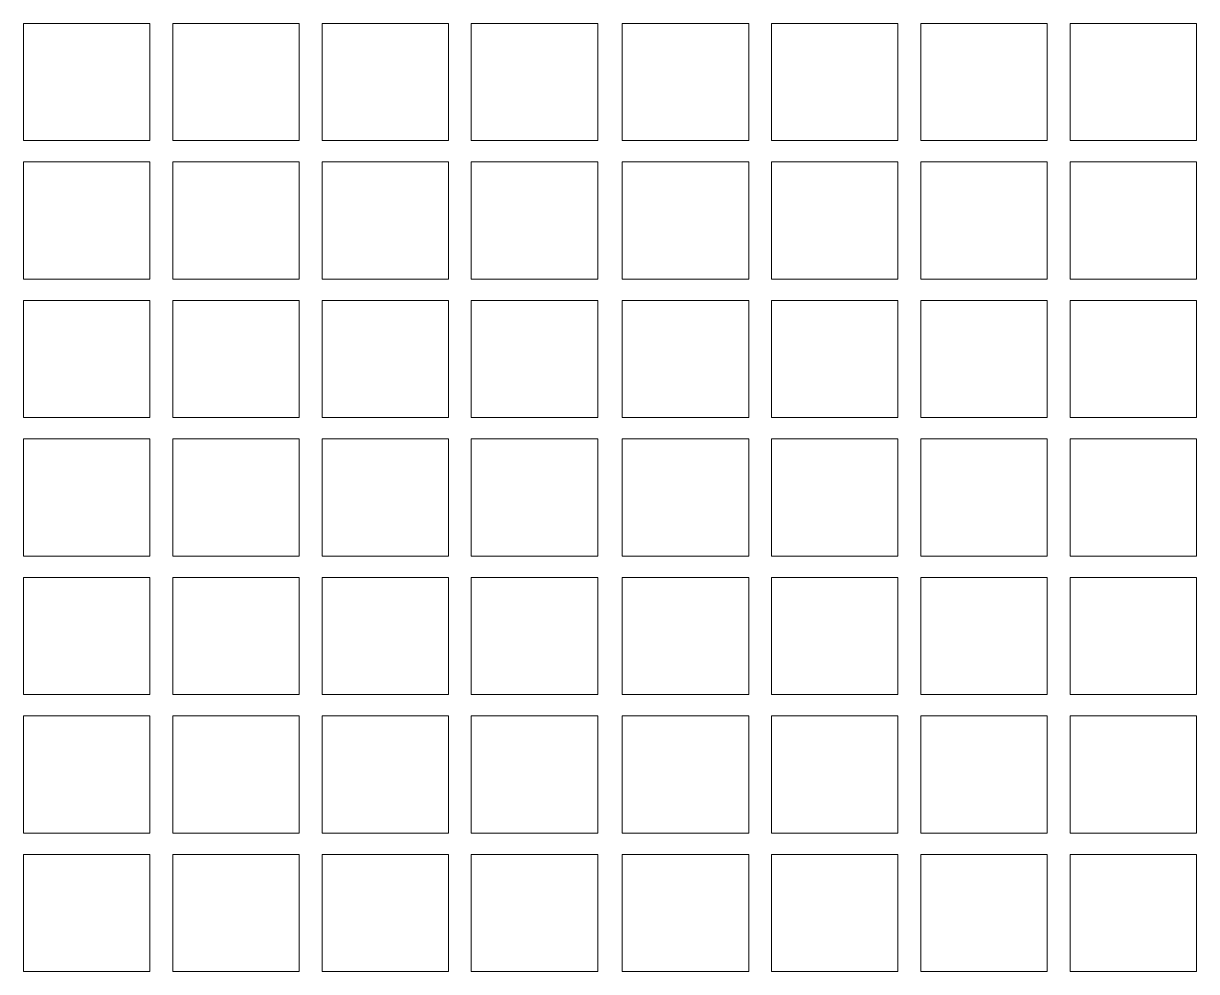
# Model space of a CAD drawing. Header units: millimetres. Extents: x -244 to 210, y -105 to 169.
# Drawn here: x 157.27 to 204.8, y 28.3 to 66.69 of the extents above; entities that cross this region are included whole.
import ezdxf

# ---------------------------------------------------------------- set-up
doc = ezdxf.new("R2010")
doc.units = ezdxf.units.MM
doc.header["$MEASUREMENT"] = 0
doc.layers.add('Camada 1', color=7, linetype='Continuous')

msp = doc.modelspace()

# ---------------------------------------------------------------- linework, layer by layer
at = {"layer": 'Camada 1', "color": 2, "lineweight": 9}
for points in [[(162.3983, 66.6932), (162.3983, 66.6932), (157.2735, 66.6932), (157.2735, 66.6932), (157.2735, 66.6932), (157.2735, 66.6932), (157.2735, 61.9486), (157.2735, 61.9486), (157.2735, 61.9486), (157.2735, 61.9486), (162.3983, 61.9486), (162.3983, 61.9486), (162.3983, 61.9486), (162.3983, 61.9486), (162.3983, 66.6932), (162.3983, 66.6932)], [(168.4467, 66.6932), (168.4467, 66.6932), (163.3219, 66.6932), (163.3219, 66.6932), (163.3219, 66.6932), (163.3219, 66.6932), (163.3219, 61.9486), (163.3219, 61.9486), (163.3219, 61.9486), (163.3219, 61.9486), (168.4467, 61.9486), (168.4467, 61.9486), (168.4467, 61.9486), (168.4467, 61.9486), (168.4467, 66.6932), (168.4467, 66.6932)], [(174.4951, 66.6932), (174.4951, 66.6932), (169.3703, 66.6932), (169.3703, 66.6932), (169.3703, 66.6932), (169.3703, 66.6932), (169.3703, 61.9486), (169.3703, 61.9486), (169.3703, 61.9486), (169.3703, 61.9486), (174.4951, 61.9486), (174.4951, 61.9486), (174.4951, 61.9486), (174.4951, 61.9486), (174.4951, 66.6932), (174.4951, 66.6932)], [(180.5435, 66.6932), (180.5435, 66.6932), (175.4187, 66.6932), (175.4187, 66.6932), (175.4187, 66.6932), (175.4187, 66.6932), (175.4187, 61.9486), (175.4187, 61.9486), (175.4187, 61.9486), (175.4187, 61.9486), (180.5435, 61.9486), (180.5435, 61.9486), (180.5435, 61.9486), (180.5435, 61.9486), (180.5435, 66.6932), (180.5435, 66.6932)], [(186.656, 66.6932), (186.656, 66.6932), (181.5312, 66.6932), (181.5312, 66.6932), (181.5312, 66.6932), (181.5312, 66.6932), (181.5312, 61.9486), (181.5312, 61.9486), (181.5312, 61.9486), (181.5312, 61.9486), (186.656, 61.9486), (186.656, 61.9486), (186.656, 61.9486), (186.656, 61.9486), (186.656, 66.6932), (186.656, 66.6932)], [(192.7044, 66.6932), (192.7044, 66.6932), (187.5796, 66.6932), (187.5796, 66.6932), (187.5796, 66.6932), (187.5796, 66.6932), (187.5796, 61.9486), (187.5796, 61.9486), (187.5796, 61.9486), (187.5796, 61.9486), (192.7044, 61.9486), (192.7044, 61.9486), (192.7044, 61.9486), (192.7044, 61.9486), (192.7044, 66.6932), (192.7044, 66.6932)], [(198.7529, 66.6932), (198.7529, 66.6932), (193.6281, 66.6932), (193.6281, 66.6932), (193.6281, 66.6932), (193.6281, 66.6932), (193.6281, 61.9486), (193.6281, 61.9486), (193.6281, 61.9486), (193.6281, 61.9486), (198.7529, 61.9486), (198.7529, 61.9486), (198.7529, 61.9486), (198.7529, 61.9486), (198.7529, 66.6932), (198.7529, 66.6932)], [(204.8013, 66.6932), (204.8013, 66.6932), (199.6765, 66.6932), (199.6765, 66.6932), (199.6765, 66.6932), (199.6765, 66.6932), (199.6765, 61.9486), (199.6765, 61.9486), (199.6765, 61.9486), (199.6765, 61.9486), (204.8013, 61.9486), (204.8013, 61.9486), (204.8013, 61.9486), (204.8013, 61.9486), (204.8013, 66.6932), (204.8013, 66.6932)], [(162.3983, 61.0859), (162.3983, 61.0859), (157.2735, 61.0859), (157.2735, 61.0859), (157.2735, 61.0859), (157.2735, 61.0859), (157.2735, 56.3412), (157.2735, 56.3412), (157.2735, 56.3412), (157.2735, 56.3412), (162.3983, 56.3412), (162.3983, 56.3412), (162.3983, 56.3412), (162.3983, 56.3412), (162.3983, 61.0859), (162.3983, 61.0859)], [(168.4467, 61.0859), (168.4467, 61.0859), (163.3219, 61.0859), (163.3219, 61.0859), (163.3219, 61.0859), (163.3219, 61.0859), (163.3219, 56.3412), (163.3219, 56.3412), (163.3219, 56.3412), (163.3219, 56.3412), (168.4467, 56.3412), (168.4467, 56.3412), (168.4467, 56.3412), (168.4467, 56.3412), (168.4467, 61.0859), (168.4467, 61.0859)], [(174.4951, 61.0859), (174.4951, 61.0859), (169.3703, 61.0859), (169.3703, 61.0859), (169.3703, 61.0859), (169.3703, 61.0859), (169.3703, 56.3412), (169.3703, 56.3412), (169.3703, 56.3412), (169.3703, 56.3412), (174.4951, 56.3412), (174.4951, 56.3412), (174.4951, 56.3412), (174.4951, 56.3412), (174.4951, 61.0859), (174.4951, 61.0859)], [(180.5435, 61.0859), (180.5435, 61.0859), (175.4187, 61.0859), (175.4187, 61.0859), (175.4187, 61.0859), (175.4187, 61.0859), (175.4187, 56.3412), (175.4187, 56.3412), (175.4187, 56.3412), (175.4187, 56.3412), (180.5435, 56.3412), (180.5435, 56.3412), (180.5435, 56.3412), (180.5435, 56.3412), (180.5435, 61.0859), (180.5435, 61.0859)], [(186.656, 61.0859), (186.656, 61.0859), (181.5312, 61.0859), (181.5312, 61.0859), (181.5312, 61.0859), (181.5312, 61.0859), (181.5312, 56.3412), (181.5312, 56.3412), (181.5312, 56.3412), (181.5312, 56.3412), (186.656, 56.3412), (186.656, 56.3412), (186.656, 56.3412), (186.656, 56.3412), (186.656, 61.0859), (186.656, 61.0859)], [(192.7044, 61.0859), (192.7044, 61.0859), (187.5796, 61.0859), (187.5796, 61.0859), (187.5796, 61.0859), (187.5796, 61.0859), (187.5796, 56.3412), (187.5796, 56.3412), (187.5796, 56.3412), (187.5796, 56.3412), (192.7044, 56.3412), (192.7044, 56.3412), (192.7044, 56.3412), (192.7044, 56.3412), (192.7044, 61.0859), (192.7044, 61.0859)], [(198.7529, 61.0859), (198.7529, 61.0859), (193.6281, 61.0859), (193.6281, 61.0859), (193.6281, 61.0859), (193.6281, 61.0859), (193.6281, 56.3412), (193.6281, 56.3412), (193.6281, 56.3412), (193.6281, 56.3412), (198.7529, 56.3412), (198.7529, 56.3412), (198.7529, 56.3412), (198.7529, 56.3412), (198.7529, 61.0859), (198.7529, 61.0859)], [(204.8013, 61.0859), (204.8013, 61.0859), (199.6765, 61.0859), (199.6765, 61.0859), (199.6765, 61.0859), (199.6765, 61.0859), (199.6765, 56.3412), (199.6765, 56.3412), (199.6765, 56.3412), (199.6765, 56.3412), (204.8013, 56.3412), (204.8013, 56.3412), (204.8013, 56.3412), (204.8013, 56.3412), (204.8013, 61.0859), (204.8013, 61.0859)], [(162.3983, 55.4786), (162.3983, 55.4786), (157.2735, 55.4786), (157.2735, 55.4786), (157.2735, 55.4786), (157.2735, 55.4786), (157.2735, 50.7339), (157.2735, 50.7339), (157.2735, 50.7339), (157.2735, 50.7339), (162.3983, 50.7339), (162.3983, 50.7339), (162.3983, 50.7339), (162.3983, 50.7339), (162.3983, 55.4786), (162.3983, 55.4786)], [(168.4467, 55.4786), (168.4467, 55.4786), (163.3219, 55.4786), (163.3219, 55.4786), (163.3219, 55.4786), (163.3219, 55.4786), (163.3219, 50.7339), (163.3219, 50.7339), (163.3219, 50.7339), (163.3219, 50.7339), (168.4467, 50.7339), (168.4467, 50.7339), (168.4467, 50.7339), (168.4467, 50.7339), (168.4467, 55.4786), (168.4467, 55.4786)], [(174.4951, 55.4786), (174.4951, 55.4786), (169.3703, 55.4786), (169.3703, 55.4786), (169.3703, 55.4786), (169.3703, 55.4786), (169.3703, 50.7339), (169.3703, 50.7339), (169.3703, 50.7339), (169.3703, 50.7339), (174.4951, 50.7339), (174.4951, 50.7339), (174.4951, 50.7339), (174.4951, 50.7339), (174.4951, 55.4786), (174.4951, 55.4786)], [(180.5435, 55.4786), (180.5435, 55.4786), (175.4187, 55.4786), (175.4187, 55.4786), (175.4187, 55.4786), (175.4187, 55.4786), (175.4187, 50.7339), (175.4187, 50.7339), (175.4187, 50.7339), (175.4187, 50.7339), (180.5435, 50.7339), (180.5435, 50.7339), (180.5435, 50.7339), (180.5435, 50.7339), (180.5435, 55.4786), (180.5435, 55.4786)], [(186.656, 55.4786), (186.656, 55.4786), (181.5312, 55.4786), (181.5312, 55.4786), (181.5312, 55.4786), (181.5312, 55.4786), (181.5312, 50.7339), (181.5312, 50.7339), (181.5312, 50.7339), (181.5312, 50.7339), (186.656, 50.7339), (186.656, 50.7339), (186.656, 50.7339), (186.656, 50.7339), (186.656, 55.4786), (186.656, 55.4786)], [(192.7044, 55.4786), (192.7044, 55.4786), (187.5796, 55.4786), (187.5796, 55.4786), (187.5796, 55.4786), (187.5796, 55.4786), (187.5796, 50.7339), (187.5796, 50.7339), (187.5796, 50.7339), (187.5796, 50.7339), (192.7044, 50.7339), (192.7044, 50.7339), (192.7044, 50.7339), (192.7044, 50.7339), (192.7044, 55.4786), (192.7044, 55.4786)], [(198.7529, 55.4786), (198.7529, 55.4786), (193.6281, 55.4786), (193.6281, 55.4786), (193.6281, 55.4786), (193.6281, 55.4786), (193.6281, 50.7339), (193.6281, 50.7339), (193.6281, 50.7339), (193.6281, 50.7339), (198.7529, 50.7339), (198.7529, 50.7339), (198.7529, 50.7339), (198.7529, 50.7339), (198.7529, 55.4786), (198.7529, 55.4786)], [(204.8013, 55.4786), (204.8013, 55.4786), (199.6765, 55.4786), (199.6765, 55.4786), (199.6765, 55.4786), (199.6765, 55.4786), (199.6765, 50.7339), (199.6765, 50.7339), (199.6765, 50.7339), (199.6765, 50.7339), (204.8013, 50.7339), (204.8013, 50.7339), (204.8013, 50.7339), (204.8013, 50.7339), (204.8013, 55.4786), (204.8013, 55.4786)], [(162.3983, 49.8712), (162.3983, 49.8712), (157.2735, 49.8712), (157.2735, 49.8712), (157.2735, 49.8712), (157.2735, 49.8712), (157.2735, 45.1266), (157.2735, 45.1266), (157.2735, 45.1266), (157.2735, 45.1266), (162.3983, 45.1266), (162.3983, 45.1266), (162.3983, 45.1266), (162.3983, 45.1266), (162.3983, 49.8712), (162.3983, 49.8712)], [(168.4467, 49.8712), (168.4467, 49.8712), (163.3219, 49.8712), (163.3219, 49.8712), (163.3219, 49.8712), (163.3219, 49.8712), (163.3219, 45.1266), (163.3219, 45.1266), (163.3219, 45.1266), (163.3219, 45.1266), (168.4467, 45.1266), (168.4467, 45.1266), (168.4467, 45.1266), (168.4467, 45.1266), (168.4467, 49.8712), (168.4467, 49.8712)], [(174.4951, 49.8712), (174.4951, 49.8712), (169.3703, 49.8712), (169.3703, 49.8712), (169.3703, 49.8712), (169.3703, 49.8712), (169.3703, 45.1266), (169.3703, 45.1266), (169.3703, 45.1266), (169.3703, 45.1266), (174.4951, 45.1266), (174.4951, 45.1266), (174.4951, 45.1266), (174.4951, 45.1266), (174.4951, 49.8712), (174.4951, 49.8712)], [(180.5435, 49.8712), (180.5435, 49.8712), (175.4187, 49.8712), (175.4187, 49.8712), (175.4187, 49.8712), (175.4187, 49.8712), (175.4187, 45.1266), (175.4187, 45.1266), (175.4187, 45.1266), (175.4187, 45.1266), (180.5435, 45.1266), (180.5435, 45.1266), (180.5435, 45.1266), (180.5435, 45.1266), (180.5435, 49.8712), (180.5435, 49.8712)], [(186.656, 49.8712), (186.656, 49.8712), (181.5312, 49.8712), (181.5312, 49.8712), (181.5312, 49.8712), (181.5312, 49.8712), (181.5312, 45.1266), (181.5312, 45.1266), (181.5312, 45.1266), (181.5312, 45.1266), (186.656, 45.1266), (186.656, 45.1266), (186.656, 45.1266), (186.656, 45.1266), (186.656, 49.8712), (186.656, 49.8712)], [(192.7044, 49.8712), (192.7044, 49.8712), (187.5796, 49.8712), (187.5796, 49.8712), (187.5796, 49.8712), (187.5796, 49.8712), (187.5796, 45.1266), (187.5796, 45.1266), (187.5796, 45.1266), (187.5796, 45.1266), (192.7044, 45.1266), (192.7044, 45.1266), (192.7044, 45.1266), (192.7044, 45.1266), (192.7044, 49.8712), (192.7044, 49.8712)], [(198.7529, 49.8712), (198.7529, 49.8712), (193.6281, 49.8712), (193.6281, 49.8712), (193.6281, 49.8712), (193.6281, 49.8712), (193.6281, 45.1266), (193.6281, 45.1266), (193.6281, 45.1266), (193.6281, 45.1266), (198.7529, 45.1266), (198.7529, 45.1266), (198.7529, 45.1266), (198.7529, 45.1266), (198.7529, 49.8712), (198.7529, 49.8712)], [(204.8013, 49.8712), (204.8013, 49.8712), (199.6765, 49.8712), (199.6765, 49.8712), (199.6765, 49.8712), (199.6765, 49.8712), (199.6765, 45.1266), (199.6765, 45.1266), (199.6765, 45.1266), (199.6765, 45.1266), (204.8013, 45.1266), (204.8013, 45.1266), (204.8013, 45.1266), (204.8013, 45.1266), (204.8013, 49.8712), (204.8013, 49.8712)], [(162.3983, 44.2639), (162.3983, 44.2639), (157.2735, 44.2639), (157.2735, 44.2639), (157.2735, 44.2639), (157.2735, 44.2639), (157.2735, 39.5192), (157.2735, 39.5192), (157.2735, 39.5192), (157.2735, 39.5192), (162.3983, 39.5192), (162.3983, 39.5192), (162.3983, 39.5192), (162.3983, 39.5192), (162.3983, 44.2639), (162.3983, 44.2639)], [(168.4467, 44.2639), (168.4467, 44.2639), (163.3219, 44.2639), (163.3219, 44.2639), (163.3219, 44.2639), (163.3219, 44.2639), (163.3219, 39.5192), (163.3219, 39.5192), (163.3219, 39.5192), (163.3219, 39.5192), (168.4467, 39.5192), (168.4467, 39.5192), (168.4467, 39.5192), (168.4467, 39.5192), (168.4467, 44.2639), (168.4467, 44.2639)], [(174.4951, 44.2639), (174.4951, 44.2639), (169.3703, 44.2639), (169.3703, 44.2639), (169.3703, 44.2639), (169.3703, 44.2639), (169.3703, 39.5192), (169.3703, 39.5192), (169.3703, 39.5192), (169.3703, 39.5192), (174.4951, 39.5192), (174.4951, 39.5192), (174.4951, 39.5192), (174.4951, 39.5192), (174.4951, 44.2639), (174.4951, 44.2639)], [(180.5435, 44.2639), (180.5435, 44.2639), (175.4187, 44.2639), (175.4187, 44.2639), (175.4187, 44.2639), (175.4187, 44.2639), (175.4187, 39.5192), (175.4187, 39.5192), (175.4187, 39.5192), (175.4187, 39.5192), (180.5435, 39.5192), (180.5435, 39.5192), (180.5435, 39.5192), (180.5435, 39.5192), (180.5435, 44.2639), (180.5435, 44.2639)], [(186.656, 44.2639), (186.656, 44.2639), (181.5312, 44.2639), (181.5312, 44.2639), (181.5312, 44.2639), (181.5312, 44.2639), (181.5312, 39.5192), (181.5312, 39.5192), (181.5312, 39.5192), (181.5312, 39.5192), (186.656, 39.5192), (186.656, 39.5192), (186.656, 39.5192), (186.656, 39.5192), (186.656, 44.2639), (186.656, 44.2639)], [(192.7044, 44.2639), (192.7044, 44.2639), (187.5796, 44.2639), (187.5796, 44.2639), (187.5796, 44.2639), (187.5796, 44.2639), (187.5796, 39.5192), (187.5796, 39.5192), (187.5796, 39.5192), (187.5796, 39.5192), (192.7044, 39.5192), (192.7044, 39.5192), (192.7044, 39.5192), (192.7044, 39.5192), (192.7044, 44.2639), (192.7044, 44.2639)], [(198.7529, 44.2639), (198.7529, 44.2639), (193.6281, 44.2639), (193.6281, 44.2639), (193.6281, 44.2639), (193.6281, 44.2639), (193.6281, 39.5192), (193.6281, 39.5192), (193.6281, 39.5192), (193.6281, 39.5192), (198.7529, 39.5192), (198.7529, 39.5192), (198.7529, 39.5192), (198.7529, 39.5192), (198.7529, 44.2639), (198.7529, 44.2639)], [(204.8013, 44.2639), (204.8013, 44.2639), (199.6765, 44.2639), (199.6765, 44.2639), (199.6765, 44.2639), (199.6765, 44.2639), (199.6765, 39.5192), (199.6765, 39.5192), (199.6765, 39.5192), (199.6765, 39.5192), (204.8013, 39.5192), (204.8013, 39.5192), (204.8013, 39.5192), (204.8013, 39.5192), (204.8013, 44.2639), (204.8013, 44.2639)], [(162.3983, 38.6566), (162.3983, 38.6566), (157.2735, 38.6566), (157.2735, 38.6566), (157.2735, 38.6566), (157.2735, 38.6566), (157.2735, 33.9119), (157.2735, 33.9119), (157.2735, 33.9119), (157.2735, 33.9119), (162.3983, 33.9119), (162.3983, 33.9119), (162.3983, 33.9119), (162.3983, 33.9119), (162.3983, 38.6566), (162.3983, 38.6566)], [(168.4467, 38.6566), (168.4467, 38.6566), (163.3219, 38.6566), (163.3219, 38.6566), (163.3219, 38.6566), (163.3219, 38.6566), (163.3219, 33.9119), (163.3219, 33.9119), (163.3219, 33.9119), (163.3219, 33.9119), (168.4467, 33.9119), (168.4467, 33.9119), (168.4467, 33.9119), (168.4467, 33.9119), (168.4467, 38.6566), (168.4467, 38.6566)], [(174.4951, 38.6566), (174.4951, 38.6566), (169.3703, 38.6566), (169.3703, 38.6566), (169.3703, 38.6566), (169.3703, 38.6566), (169.3703, 33.9119), (169.3703, 33.9119), (169.3703, 33.9119), (169.3703, 33.9119), (174.4951, 33.9119), (174.4951, 33.9119), (174.4951, 33.9119), (174.4951, 33.9119), (174.4951, 38.6566), (174.4951, 38.6566)], [(180.5435, 38.6566), (180.5435, 38.6566), (175.4187, 38.6566), (175.4187, 38.6566), (175.4187, 38.6566), (175.4187, 38.6566), (175.4187, 33.9119), (175.4187, 33.9119), (175.4187, 33.9119), (175.4187, 33.9119), (180.5435, 33.9119), (180.5435, 33.9119), (180.5435, 33.9119), (180.5435, 33.9119), (180.5435, 38.6566), (180.5435, 38.6566)], [(186.656, 38.6566), (186.656, 38.6566), (181.5312, 38.6566), (181.5312, 38.6566), (181.5312, 38.6566), (181.5312, 38.6566), (181.5312, 33.9119), (181.5312, 33.9119), (181.5312, 33.9119), (181.5312, 33.9119), (186.656, 33.9119), (186.656, 33.9119), (186.656, 33.9119), (186.656, 33.9119), (186.656, 38.6566), (186.656, 38.6566)], [(192.7044, 38.6566), (192.7044, 38.6566), (187.5796, 38.6566), (187.5796, 38.6566), (187.5796, 38.6566), (187.5796, 38.6566), (187.5796, 33.9119), (187.5796, 33.9119), (187.5796, 33.9119), (187.5796, 33.9119), (192.7044, 33.9119), (192.7044, 33.9119), (192.7044, 33.9119), (192.7044, 33.9119), (192.7044, 38.6566), (192.7044, 38.6566)], [(198.7529, 38.6566), (198.7529, 38.6566), (193.6281, 38.6566), (193.6281, 38.6566), (193.6281, 38.6566), (193.6281, 38.6566), (193.6281, 33.9119), (193.6281, 33.9119), (193.6281, 33.9119), (193.6281, 33.9119), (198.7529, 33.9119), (198.7529, 33.9119), (198.7529, 33.9119), (198.7529, 33.9119), (198.7529, 38.6566), (198.7529, 38.6566)], [(204.8013, 38.6566), (204.8013, 38.6566), (199.6765, 38.6566), (199.6765, 38.6566), (199.6765, 38.6566), (199.6765, 38.6566), (199.6765, 33.9119), (199.6765, 33.9119), (199.6765, 33.9119), (199.6765, 33.9119), (204.8013, 33.9119), (204.8013, 33.9119), (204.8013, 33.9119), (204.8013, 33.9119), (204.8013, 38.6566), (204.8013, 38.6566)], [(162.3983, 33.0492), (162.3983, 33.0492), (157.2735, 33.0492), (157.2735, 33.0492), (157.2735, 33.0492), (157.2735, 33.0492), (157.2735, 28.3046), (157.2735, 28.3046), (157.2735, 28.3046), (157.2735, 28.3046), (162.3983, 28.3046), (162.3983, 28.3046), (162.3983, 28.3046), (162.3983, 28.3046), (162.3983, 33.0492), (162.3983, 33.0492)], [(168.4467, 33.0492), (168.4467, 33.0492), (163.3219, 33.0492), (163.3219, 33.0492), (163.3219, 33.0492), (163.3219, 33.0492), (163.3219, 28.3046), (163.3219, 28.3046), (163.3219, 28.3046), (163.3219, 28.3046), (168.4467, 28.3046), (168.4467, 28.3046), (168.4467, 28.3046), (168.4467, 28.3046), (168.4467, 33.0492), (168.4467, 33.0492)], [(174.4951, 33.0492), (174.4951, 33.0492), (169.3703, 33.0492), (169.3703, 33.0492), (169.3703, 33.0492), (169.3703, 33.0492), (169.3703, 28.3046), (169.3703, 28.3046), (169.3703, 28.3046), (169.3703, 28.3046), (174.4951, 28.3046), (174.4951, 28.3046), (174.4951, 28.3046), (174.4951, 28.3046), (174.4951, 33.0492), (174.4951, 33.0492)], [(180.5435, 33.0492), (180.5435, 33.0492), (175.4187, 33.0492), (175.4187, 33.0492), (175.4187, 33.0492), (175.4187, 33.0492), (175.4187, 28.3046), (175.4187, 28.3046), (175.4187, 28.3046), (175.4187, 28.3046), (180.5435, 28.3046), (180.5435, 28.3046), (180.5435, 28.3046), (180.5435, 28.3046), (180.5435, 33.0492), (180.5435, 33.0492)], [(186.656, 33.0492), (186.656, 33.0492), (181.5312, 33.0492), (181.5312, 33.0492), (181.5312, 33.0492), (181.5312, 33.0492), (181.5312, 28.3046), (181.5312, 28.3046), (181.5312, 28.3046), (181.5312, 28.3046), (186.656, 28.3046), (186.656, 28.3046), (186.656, 28.3046), (186.656, 28.3046), (186.656, 33.0492), (186.656, 33.0492)], [(192.7044, 33.0492), (192.7044, 33.0492), (187.5796, 33.0492), (187.5796, 33.0492), (187.5796, 33.0492), (187.5796, 33.0492), (187.5796, 28.3046), (187.5796, 28.3046), (187.5796, 28.3046), (187.5796, 28.3046), (192.7044, 28.3046), (192.7044, 28.3046), (192.7044, 28.3046), (192.7044, 28.3046), (192.7044, 33.0492), (192.7044, 33.0492)], [(198.7529, 33.0492), (198.7529, 33.0492), (193.6281, 33.0492), (193.6281, 33.0492), (193.6281, 33.0492), (193.6281, 33.0492), (193.6281, 28.3046), (193.6281, 28.3046), (193.6281, 28.3046), (193.6281, 28.3046), (198.7529, 28.3046), (198.7529, 28.3046), (198.7529, 28.3046), (198.7529, 28.3046), (198.7529, 33.0492), (198.7529, 33.0492)], [(204.8013, 33.0492), (204.8013, 33.0492), (199.6765, 33.0492), (199.6765, 33.0492), (199.6765, 33.0492), (199.6765, 33.0492), (199.6765, 28.3046), (199.6765, 28.3046), (199.6765, 28.3046), (199.6765, 28.3046), (204.8013, 28.3046), (204.8013, 28.3046), (204.8013, 28.3046), (204.8013, 28.3046), (204.8013, 33.0492), (204.8013, 33.0492)]]:
    msp.add_open_spline(points, degree=3, knots=[0, 0, 0, 0, 0.2, 0.2, 0.2, 0.2, 0.4, 0.4, 0.4, 0.4, 0.6, 0.6, 0.6, 0.6, 1, 1, 1, 1], dxfattribs=at)

doc.saveas('drawing.dxf')
